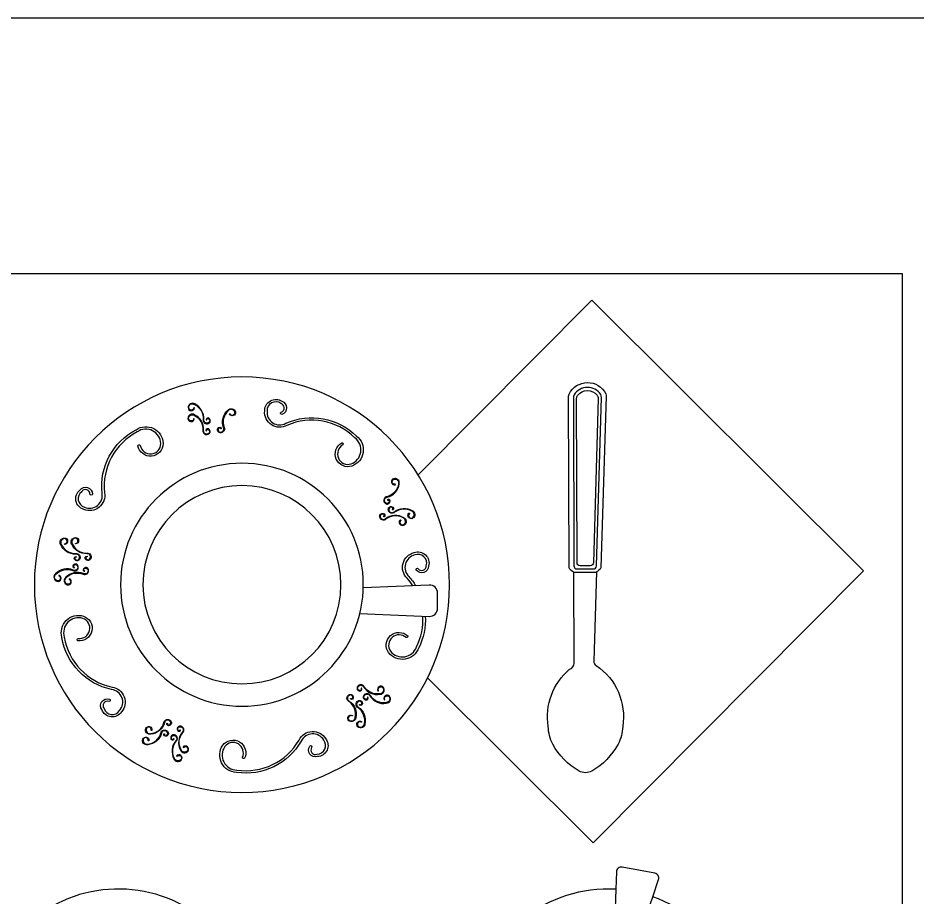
# Model space of a CAD drawing. Header units: millimetres. Extents: x 1999 to 2304, y 1614 to 1800.
# Drawn here: x 2215.8837 to 2216.1651, y 1625.0618 to 1625.3369 of the extents above; entities that cross this region are included whole.
import ezdxf

# ---------------------------------------------------------------- set-up
doc = ezdxf.new("R2010")
doc.units = ezdxf.units.MM
doc.header["$LTSCALE"] = 0.03
doc.layers.add('Layout', color=6, linetype='Continuous')

# ---------------------------------------------------------------- blocks, each defined once
blk = doc.blocks.new('Café')
at = {"layer": 'Layout', "color": 250}
for p, q in [((0, 0), (-3.306013240944594e-10, 0.2999999991743607)), ((-0.08220639229512017, 0.2068330585425429), (-0.07814461273983397, 0.1949381383915352)), ((-0.08968162191013107, 0.1926115478277097), (-0.09007486082327887, 0.2050218501331074)), ((-0.350966564713417, 0), (0, 0))]:
    blk.add_line(p, q, dxfattribs=at)
for points in [[(-0.07814461273983397, 0.1949381383915352), (-0.07631155147237223, 0.1895700195191239, -0.4580760608314227), (-0.07746008604408416, 0.187609973337203), (-0.0877383273700616, 0.1857220691567818, -0.4588556634208796), (-0.08950856119190576, 0.1871498823011279), (-0.08968162191013107, 0.1926115478277097, -0.8935972427192108), (-0.104019520980728, 0.2753662100813017), (-0.1022436478529016, 0.2823107916547087, -0.6710861851134016), (-0.09766080378994957, 0.2829488051834232), (-0.09420416565990308, 0.2770086613822969, -0.8641796437949254)], [(-0.2789909968419124, 0.2090344516459481), (-0.2835206250797455, 0.2056198825866886, -0.4580760608314227), (-0.2857409773114341, 0.2061004537731606), (-0.2907377185765654, 0.215278634621427, -0.4588556634208796), (-0.2899326263091098, 0.2174056523926993), (-0.2847968307773954, 0.2192720244324846, -0.8935972427192108), (-0.2106304899907627, 0.2586834868357073), (-0.203478300417828, 0.2591600609730449, -0.6710861851134016), (-0.201443978595762, 0.2550042150069203), (-0.2060112217377537, 0.249868658014293, -0.8641796437949254)], [(-0.2066130686157521, 0.1513153090213564, -0.9050331660209078), (-0.2121548027894278, 0.1479913872267389, -0.596243571333223), (-0.2083647917061171, 0.15530465408483, -0.3086248165771714), (-0.1888513294525183, 0.1459180341225874, 0.5958408914528598), (-0.1805412320231881, 0.1455059766549311, 0.6115136090079905), (-0.1831308327614352, 0.1511216160388358, 0.7168281961218632), (-0.1855466619404069, 0.1478209537958719, 0.988855708949305), (-0.1849328005669122, 0.1482518514580988, -0.7427467803439213), (-0.183266060605547, 0.1503745310405975, -0.6304347326884606), (-0.1811587604379383, 0.1459345306702744, -0.6020962981092473), (-0.1881866337398606, 0.1462667079504172, 0.3083770235826342), (-0.2084291070932522, 0.1560534078930687, 0.5930468563147251), (-0.2127749985588707, 0.1475696561246878, 0.905033166019811), (-0.2059347139675083, 0.1516352059638848, 0.664168722733176)], [(-0.1108727079763412, 0.1416920266506168, 0.2647831242498438), (-0.1041553629383998, 0.1237992123169533, -0.3378087209075457), (-0.1027739242631469, 0.1218643547140346), (-0.1028380071234096, 0.09338441934232833, 0.1912351155009582), (-0.1043276814266392, 0.09199384282555911), (-0.1044610593894504, 0.03831567785346124, 0.1142544183100626), (-0.1043084219368211, 0.0376564241273627, 0.6214467609505485), (-0.09282569120432527, 0.03761426351775299, 0.1284651797759323), (-0.09266995351845253, 0.03835637418706028), (-0.09439665189074731, 0.0919938428705791, 0.1794170292332225), (-0.09576989532752123, 0.09333574762604258), (-0.09657864474866074, 0.1212814751811493, -0.2810386180934515), (-0.09580346283701147, 0.1226384683318429, 0.2917671461698553), (-0.08753969050258092, 0.1416920267611204, 0.1057812828486854), (-0.08898334841478572, 0.1472673857529117, 0.1369718157706069), (-0.09721517779462374, 0.1556296479197954, 0.2665615870116036), (-0.1011972194055488, 0.1556296474127521, 0.1369718157705786), (-0.1094290498631381, 0.1472673865168872, 0.1057812828486854)], [(-0.2270815724573367, 0.1509515583593384, 0.9050331660209078), (-0.2258312671024214, 0.1519746388066778, 0.596243571333223), (-0.2278722238193041, 0.1517007799775456, 0.3086248165771714), (-0.2273123258705709, 0.1463163803405223, -0.5958408914528598), (-0.2279174881623476, 0.144326280678797, -0.6115136090079905), (-0.2290199992075941, 0.1454100516239123, -0.7168281961218632), (-0.2280392728152947, 0.1456996019442158, -0.988855708949305), (-0.2281925243546539, 0.1455915721344354, 0.7427467803439213), (-0.2288327924616169, 0.1453787480463689, 0.6304347326884606), (-0.2279661484490134, 0.14450778726723, 0.6020962981092473), (-0.2274505251243681, 0.1461894433405178, -0.3083770235826342), (-0.2280429647298661, 0.1517791743863199, -0.5930468563147251), (-0.2256796380097512, 0.1520849327562246, -0.905033166019811), (-0.227214154342164, 0.1508189765536372, -0.664168722733176)], [(-0.2250417100499362, 0.1482307403725827, 0.9050331660209078), (-0.2237914047764207, 0.1492538209031409, 0.596243571333223), (-0.2258323614933033, 0.1489799620740087, 0.3086248165771714), (-0.2252724635445702, 0.1435955624369853, -0.5958408914528598), (-0.2258776258363469, 0.1416054627752601, -0.6115136090079905), (-0.2269801368815934, 0.1426892337199206, -0.7168281961218632), (-0.225999410489294, 0.1429787840402241, -0.988855708949305), (-0.2261526619472534, 0.1428707541472249, 0.7427467803439213), (-0.2267929301356162, 0.1426579301428319, 0.6304347326884606), (-0.2259262861230127, 0.1417869693641478, 0.6020962981092473), (-0.2254106627983674, 0.1434686254365261, -0.3083770235826342), (-0.2260031024038653, 0.149058356482783, -0.5930468563147251), (-0.2236397756837505, 0.1493641148526876, -0.905033166019811), (-0.2251742920157085, 0.1480981586501002, -0.664168722733176)], [(-0.2360878342014985, 0.1461435020614772, -0.9050331660209078), (-0.2376336053885097, 0.1456738769152253, -0.596243571333223), (-0.2362704332103931, 0.1472173366678362, -0.3086248165771714), (-0.2321080525248362, 0.1437561479478973, 0.5958408914528598), (-0.2301177485510379, 0.1431516565467064, 0.6115136090079905), (-0.2304048025393968, 0.1446707643603986, 0.7168281961218632), (-0.2311910825724226, 0.1440169856737157, 0.988855708949305), (-0.2310160488273141, 0.1440842135802995, -0.7427467803439213), (-0.2304829577892633, 0.144497795872212, -0.6304347326884606), (-0.2302414878154195, 0.1432930815353757, -0.6020962981092473), (-0.2319256834630323, 0.1438003486005073, 0.3083770235826342), (-0.2362405689095795, 0.1474028256061501, 0.5930468563147251), (-0.2378096188640484, 0.145609256417174, 0.905033166019811), (-0.2359039008692889, 0.1461798935406478, 0.664168722733176)], [(-0.2351463308118582, 0.1428363175255072, -0.9050331660209078), (-0.2366921019993242, 0.1423666923788005, -0.596243571333223), (-0.23532893115771, 0.1439101508349268, -0.3086248165771714), (-0.2311665491356507, 0.140448963412382, 0.5958408914528598), (-0.2291762464988096, 0.1398444707137969, 0.6115136090079905), (-0.2294632991502112, 0.1413635798244286, 0.7168281961218632), (-0.2302495791832371, 0.1407098011377457, 0.988855708949305), (-0.2300745454376738, 0.1407770290438748, -0.7427467803439213), (-0.229541454399623, 0.141190611336242, -0.6304347326884606), (-0.229299984426234, 0.1399858969998604, -0.6020962981092473), (-0.2309841800729373, 0.1404931640645373, 0.3083770235826342), (-0.2352990655199392, 0.1440956410701801, 0.5930468563147251), (-0.2368681154744081, 0.142302071881204, 0.905033166019811), (-0.2349623974791939, 0.1428727090046777, 0.664168722733176)], [(-0.1693940112390919, 0.1403150339265267, -0.9050331660209078), (-0.1703183195090787, 0.1416400282546419, -0.596243571333223), (-0.1684291602741723, 0.1408205291222657, -0.3086248165771714), (-0.1704346992796673, 0.1357923036457578, 0.5958408914528598), (-0.1703945675649265, 0.1337126142125271, 0.6115136090079905), (-0.1690385132251322, 0.1344550492312919, 0.7168281961218632), (-0.1699032679298398, 0.135000817063883, 0.988855708949305), (-0.1697852423840231, 0.1348551247824616, -0.7427467803439213), (-0.169227167817553, 0.1344759293069728, -0.6304347326884606), (-0.1702983007712646, 0.1338740008131936, -0.6020962981092473), (-0.1703363072729189, 0.1356325186902723, 0.3083770235826342), (-0.1682435203888417, 0.1408494463007628, 0.5930468563147251), (-0.1704341682466293, 0.1417874571079665, 0.905033166019811), (-0.1693025605254661, 0.1401513484620409, 0.664168722733176)], [(-0.2580510389275332, 0.114145345763518, -0.9050331660209078), (-0.2566022908272316, 0.1078476948950993, -0.596243571333223), (-0.262386443665946, 0.1137121329666115, -0.3086248165771714), (-0.2474292455444811, 0.1293699146963263, 0.5958408914528598), (-0.2444693940883553, 0.1371459535093891, 0.6115136090079905), (-0.2506104165563556, 0.1364184254612155, 0.7168281961218632), (-0.2482178316968202, 0.1331008743068196, 0.988855708949305), (-0.2484379459992851, 0.1338178472146865, -0.7427467803439213), (-0.2499416826972265, 0.1360589535775034, -0.6304347326884606), (-0.2450678005861846, 0.1366910809883848, -0.6020962981092473), (-0.2475554524125982, 0.1301098243302476, 0.3083770235826342), (-0.2631184258102621, 0.1138823430760567, 0.5930468563147251), (-0.2563928522131391, 0.1071275309859629, 0.905033166019811), (-0.2581456561897539, 0.1148893533877526, 0.664168722733176)], [(-0.172248389289507, 0.1383976359738881, -0.9050331660209078), (-0.1731726988969058, 0.1397226290050639, -0.596243571333223), (-0.1712835383245874, 0.1389031311691724, -0.3086248165771714), (-0.1732890786670396, 0.1338749043966345, 0.5958408914528598), (-0.1732489469522989, 0.1317952149638586, 0.6115136090079905), (-0.1718928926129593, 0.1325376499821687, 0.7168281961218632), (-0.1727576473172121, 0.133083417814305, 0.988855708949305), (-0.172639621772305, 0.1329377255328836, -0.7427467803439213), (-0.1720815472049253, 0.1325585300573948, -0.6304347326884606), (-0.1731526801590917, 0.131956601564525, -0.6020962981092473), (-0.1731906853237888, 0.1337151207380884, 0.3083770235826342), (-0.171097899776214, 0.1389320470511848, 0.5930468563147251), (-0.1732885476344563, 0.1398700578583885, 0.905033166019811), (-0.1721569399128384, 0.1382339492129177, 0.664168722733176)], [(-0.1620381878346961, 0.1332353414077261, 0.9050331660209078), (-0.1606788158223935, 0.1323623796151878, 0.596243571333223), (-0.16156996214022, 0.1342188171397538, 0.3086248165771714), (-0.1665178114039918, 0.1320224516498456, -0.5958408914528598), (-0.168597514654266, 0.1319830202614867, -0.6115136090079905), (-0.1679074823591691, 0.133366475299681, -0.7168281961218632), (-0.1673290423868821, 0.1325232256440358, -0.988855708949305), (-0.1674791419823123, 0.1326355927822078, 0.7427467803439213), (-0.1678794024692252, 0.1331787575968519, 0.6304347326884606), (-0.1684399285181826, 0.1320853875176908, 0.6020962981092473), (-0.1666812421267423, 0.1321146612463053, -0.3083770235826342), (-0.1615481652620474, 0.1344054273372421, -0.5930468563147251), (-0.1605270634381668, 0.1322522545733591, -0.905033166019811), (-0.1622052518564487, 0.1333204644261059, -0.664168722733176)], [(-0.1639954875231524, 0.1304545379125557, 0.9050331660209078), (-0.1626361154299047, 0.1295815760363439, 0.596243571333223), (-0.1635272604917191, 0.1314380149415229, 0.3086248165771714), (-0.1684751110929028, 0.1292416481546752, -0.5958408914528598), (-0.170554814343177, 0.1292022167654068, -0.6115136090079905), (-0.1698647820476253, 0.1305856718045106, -0.7168281961218632), (-0.1692863419943933, 0.1297424220651919, -0.988855708949305), (-0.1694364416707685, 0.1298547892870374, 0.7427467803439213), (-0.1698367021581362, 0.1303979541016815, 0.6304347326884606), (-0.1703972282070936, 0.1293045840216109, 0.6020962981092473), (-0.1686385418156533, 0.1293338577511349, -0.3083770235826342), (-0.1635054648695586, 0.1316246237583982, -0.5930468563147251), (-0.1624843631266231, 0.1294714510781887, -0.905033166019811), (-0.1641625514635052, 0.1305396608468072, -0.664168722733176)], [(-0.2640302076124499, 0.09456623746609694, 0.9050331660209078), (-0.2646168493829464, 0.09607149679186477, 0.596243571333223), (-0.2649870841833035, 0.09404580471846202, 0.3086248165771714), (-0.2596931971334016, 0.0929144300025655, -0.5958408914528598), (-0.2579875052538227, 0.09172391165202498, -0.6115136090079905), (-0.2593589275033992, 0.09101026320331584, -0.7168281961218632), (-0.2593312454164334, 0.09203246474544358, -0.988855708949305), (-0.2592758600117122, 0.09185333183177136, 0.7427467803439213), (-0.2592713063258998, 0.09117863513893099, 0.6304347326884606), (-0.2581751659631664, 0.09173372073246355, 0.6020962981092473), (-0.2596151799798463, 0.0927437674176872, -0.3083770235826342), (-0.265114403141979, 0.09390764659474371, -0.5930468563147251), (-0.2646748883180408, 0.09624978866258971, -0.905033166019811), (-0.2639450840988502, 0.09439917409690679, -0.664168722733176)], [(-0.2608122032402207, 0.0956654834112669, 0.9050331660209078), (-0.2613988450912075, 0.09717074282025351, 0.596243571333223), (-0.2617690798920194, 0.09514505074776025, 0.3086248165771714), (-0.2564751940976748, 0.09401367465125077, -0.5958408914528598), (-0.2547695022185508, 0.09282315630071025, -0.6115136090079905), (-0.2561409232125698, 0.09210950923170458, -0.7168281961218632), (-0.2561132410437494, 0.09313171069061355, -0.988855708949305), (-0.256057855639483, 0.09295257777694133, 0.7427467803439213), (-0.2560533020346156, 0.09227788116731972, 0.6304347326884606), (-0.2549571615913919, 0.09283296667717877, 0.6020962981092473), (-0.2563971756071624, 0.09384301336285716, -0.3083770235826342), (-0.2618964001071618, 0.09500689124297423, -0.5930468563147251), (-0.2614568853641686, 0.09734903339449374, -0.905033166019811), (-0.2607270810635782, 0.09549841874513731, -0.664168722733176)], [(-0.09442273220838615, 0.03783370980590917, -0.5545880517843479), (-0.1027411487543759, 0.0379147451467361, -0.1379494758070678), (-0.1029610591726851, 0.03869664909689163), (-0.1028424842188542, 0.09139478136921753, -0.4127458298355127), (-0.1018452500770763, 0.09239252780344032), (-0.09671724992176678, 0.09240670070084889, -0.4065696519047748), (-0.09571490513462777, 0.09143563197494586), (-0.09418912185719819, 0.03871338480166742, -0.1553555127297298)], [(-0.1018448478780556, 0.09039754586592608), (-0.1019610593461948, 0.03900463371928709, 0.1655059067831325), (-0.101649647333943, 0.03808961476397599, 0.4816515130357101), (-0.09554636027905872, 0.03798586616949251, 0.1868150309714234), (-0.09520493882018854, 0.0390137351064368), (-0.0966894263838185, 0.09043286564610753, 0.4065899339253218), (-0.09769177340558599, 0.09140400356136524), (-0.1008476135725687, 0.09139528143032294, 0.4127425673421598)], [(-0.2622405616270953, 0.08451500120236233, -0.9050331660209078), (-0.262271590598175, 0.08289976442574698, -0.596243571333223), (-0.2633182650879462, 0.08467317235954397, -0.3086248165771714), (-0.258740233115077, 0.0875622657204076, 0.5958408914528598), (-0.2575502886970753, 0.0892683594142909, 0.6115136090079905), (-0.2590837514503619, 0.08946478539155578, 0.7168281961218632), (-0.2587049453622967, 0.08851495933276965, 0.988855708949305), (-0.2587147941571857, 0.08870220064272871, -0.7427467803439213), (-0.258943399857344, 0.08933700451780169, -0.6304347326884606), (-0.2577230293668435, 0.08919437946678954, -0.6020962981092473), (-0.258725914513434, 0.08774936831650848, 0.3083770235826342), (-0.263485446224422, 0.08475889503279177, 0.5930468563147251), (-0.2622645254250529, 0.08271239677424091, 0.905033166019811), (-0.2622183332050554, 0.08470117982051306, 0.664168722733176)], [(-0.2588043008013301, 0.08438844840748061, -0.9050331660209078), (-0.2588353311089122, 0.08277321033438056, -0.596243571333223), (-0.259882004181236, 0.08454661948098874, -0.3086248165771714), (-0.2553039722083668, 0.08743571284230711, 0.5958408914528598), (-0.2541140292078126, 0.08914180532292448, 0.6115136090079905), (-0.2556474919615539, 0.08933823130018936, 0.7168281961218632), (-0.2552686845360768, 0.08838840653788793, 0.988855708949305), (-0.2552785333309657, 0.088575647847847, -0.7427467803439213), (-0.2555071403685361, 0.08921045042598053, -0.6304347326884606), (-0.2542867698775808, 0.08906782537496838, -0.6020962981092473), (-0.2552896550241712, 0.08762281422514206, 0.3083770235826342), (-0.2600491867356141, 0.08463234094142535, 0.5930468563147251), (-0.2588282645178879, 0.08258584389568568, 0.905033166019811), (-0.2587820737167021, 0.08457462572914665, 0.664168722733176)], [(-0.1570332943260837, 0.07720651001000078, -0.9050331660209078), (-0.1560587784219933, 0.07849502533053965, -0.596243571333223), (-0.1562543845820983, 0.07644508869179845, -0.3086248165771714), (-0.1616562573299234, 0.07679866232410859, 0.5958408914528598), (-0.1636217574546208, 0.07611783611628198, 0.6115136090079905), (-0.1624966173226312, 0.0750575768120143, 0.7168281961218632), (-0.1622447841518806, 0.07604865954544948, 0.988855708949305), (-0.1623468743996455, 0.07589138853791155, -0.7427467803439213), (-0.1625350556510057, 0.07524345122101295, -0.6304347326884606), (-0.1634385234633555, 0.07607615203733076, -0.6020962981092473), (-0.1617778160721173, 0.07665571004099547, 0.3083770235826342), (-0.1561695176019384, 0.07627747114884187, 0.5930468563147251), (-0.1559543625876358, 0.07865076263487936, 0.905033166019811), (-0.1571607094506362, 0.07706895402043301, 0.664168722733176)], [(-0.1543276872357637, 0.07508434354167548, -0.9050331660209078), (-0.1533531713321281, 0.07637285886266909, -0.596243571333223), (-0.1535487774922331, 0.07432292222347314, -0.3086248165771714), (-0.1589506502396034, 0.07467649585578329, 0.5958408914528598), (-0.1609161517826578, 0.07399566843514549, 0.6115136090079905), (-0.159791010313711, 0.07293541042736251, 0.7168281961218632), (-0.1595391783994273, 0.07392649178018473, 0.988855708949305), (-0.1596412673907253, 0.07376922215325976, -0.7427467803439213), (-0.1598294499790427, 0.07312128353987646, -0.6304347326884606), (-0.1607329164544353, 0.07395398565267897, -0.6020962981092473), (-0.1590722089822521, 0.07453354357312492, 0.3083770235826342), (-0.1534639105120732, 0.07415530468051656, 0.5930468563147251), (-0.1532487569156729, 0.07652859495328812, 0.905033166019811), (-0.1544551023603162, 0.07494678755210771, 0.664168722733176)], [(-0.2385955098716295, 0.05373877921647363, -0.9050331660209078), (-0.2321584006554076, 0.05317053829321594, -0.596243571333223), (-0.2395232135509104, 0.04948169482304365, -0.3086248165771714), (-0.2497926207656747, 0.06854535429783937, 0.5958408914528598), (-0.2562734289508626, 0.07376326846588199, 0.6115136090079905), (-0.2574791889846892, 0.0676979919162477, 0.7168281961218632), (-0.2535846604837388, 0.06894829528209812, 0.988855708949305), (-0.2543345613357815, 0.0689605099300934, -0.7427467803439213), (-0.2569306607797444, 0.06822291120579393, -0.6304347326884606), (-0.2560257361587901, 0.07305358757639624, -0.6020962981092473), (-0.2505353161554922, 0.06865397013461916, 0.3083770235826342), (-0.2399112881157635, 0.04883813630340228, 0.5930468563147251), (-0.2314087635254509, 0.05314718487306891, 0.905033166019811), (-0.2393323419451008, 0.05387870380036475, 0.664168722733176)], [(-0.1587878019254276, 0.06590079506167967, 0.9050331660209078), (-0.1591979681134035, 0.06433819538824537, 0.596243571333223), (-0.1577077702977476, 0.06575939547838061, 0.3086248165771714), (-0.1613256086025103, 0.06978636551048112, -0.5958408914528598), (-0.1620057725785955, 0.07175209614615596, -0.6115136090079905), (-0.1604767979761164, 0.07152334750662703, -0.7168281961218632), (-0.1611000285479349, 0.07071264050091486, -0.988855708949305), (-0.1610395437128318, 0.07089011703465076, 0.7427467803439213), (-0.1606466512439511, 0.07143863435931053, 0.6304347326884606), (-0.1618597182782651, 0.07163385648118492, 0.6020962981092473), (-0.1612884141222821, 0.06997029208105232, -0.3083770235826342), (-0.157523558752473, 0.06579633215596914, -0.5930468563147251), (-0.1592558099323469, 0.06415983973920447, -0.905033166019811), (-0.1587584710596275, 0.06608598590355541, -0.664168722733176)], [(-0.1751333619813522, 0.05357543072204862, -0.9050331660209078), (-0.1726037565554179, 0.05952189061144963, -0.596243571333223), (-0.1713713107578769, 0.05137761956848408, -0.3086248165771714), (-0.1926753494021796, 0.04750182936550118, 0.5958408914528598), (-0.1996405614472678, 0.04295063803692756, 0.6115136090079905), (-0.1942447394408191, 0.0399296193054397, 0.7168281961218632), (-0.1942303738483133, 0.04401990001042577, 0.988855708949305), (-0.1944737232370244, 0.04331047657160525, -0.7427467803439213), (-0.1945744639360782, 0.04061350938900432, -0.6304347326884606), (-0.1988890727830039, 0.04296690349383425, -0.6020962981092473), (-0.1930081548093767, 0.04682904684432287, 0.3083770235826342), (-0.1708791712239872, 0.05080966915966201, 0.5930468563147251), (-0.1723498957894662, 0.06022761937219911, 0.905033166019811), (-0.1754941318004057, 0.05291790127148488, 0.664168722733176)], [(-0.2218733636700563, 0.04540216305849754, 0.9050331660209078), (-0.2234862329978569, 0.0453093846676893, 0.596243571333223), (-0.2216740928975014, 0.04433129787139478, 0.3086248165771714), (-0.2189621904904016, 0.04901646784901459, -0.5958408914528598), (-0.2173028527695351, 0.05027078653120043, -0.6115136090079905), (-0.2170479249539312, 0.04874595884984956, -0.7168281961218632), (-0.2180115429159741, 0.04908816373153968, -0.988855708949305), (-0.2178240620205543, 0.04908548278308444, 0.7427467803439213), (-0.2171809809183287, 0.04888132012820279, 0.6304347326884606), (-0.2173701722099395, 0.05009534327155052, 0.6020962981092473), (-0.2187757721471826, 0.04903793126823075, -0.3083770235826342), (-0.221582040357589, 0.04416751625967663, -0.5930468563147251), (-0.2236737323842135, 0.04530928083522667, -0.905033166019811), (-0.221688172143331, 0.04543149437313332, -0.664168722733176)], [(-0.2105277897344422, 0.04382699619145569, -0.9050331660209078), (-0.2090011958725881, 0.04329834976215352, -0.596243571333223), (-0.211011248054092, 0.04285091663405183, -0.3086248165771714), (-0.2123442488787077, 0.04809766375319668, 0.5958408914528598), (-0.2135991276049936, 0.04975657848171977, 0.6115136090079905), (-0.2142598052537323, 0.04835886889304675, 0.7168281961218632), (-0.2132394098557597, 0.04842562315707255, 0.988855708949305), (-0.213420530023086, 0.0484741171458154, -0.7427467803439213), (-0.2140949073391312, 0.04845286506770208, -0.6304347326884606), (-0.2135821483739164, 0.04956943083516308, -0.6020962981092473), (-0.2125177698876541, 0.04816909782630319, 0.3083770235826342), (-0.2111444367474178, 0.04271840668297955, 0.5930468563147251), (-0.2088208160048453, 0.04324717045801663, 0.905033166019811), (-0.2106979858222076, 0.04390566892880088, 0.664168722733176)], [(-0.2218223365512131, 0.04200197460022537, 0.9050331660209078), (-0.2234352058790137, 0.04190919620941713, 0.596243571333223), (-0.2216230671156154, 0.04093110811618317, 0.3086248165771714), (-0.2189111633711036, 0.04561627939119717, -0.5958408914528598), (-0.2172518256506919, 0.04687059807292826, -0.6115136090079905), (-0.2169968991725, 0.04534576909463794, -0.7168281961218632), (-0.2179605157971309, 0.04568797527326751, -0.988855708949305), (-0.2177730349017111, 0.04568529432526702, 0.7427467803439213), (-0.2171299537185405, 0.04548113158671185, 0.6304347326884606), (-0.2173191450910963, 0.04669515481327835, 0.6020962981092473), (-0.2187247463652966, 0.04563774151301914, -0.3083770235826342), (-0.2215310131578008, 0.04076732771773095, -0.5930468563147251), (-0.2236227052653703, 0.04190909237740925, -0.905033166019811), (-0.2216371450244878, 0.0420313059153159, -0.664168722733176)]]:
    blk.add_lwpolyline(points, format="xyb", close=True, dxfattribs=at)
for points in [[(-0.148650395079585, 0.1264722338814863), (-0.09683237904664566, 0.1780488625513499), (-0.01217789480961073, 0.0929981817253065), (-0.0972285761213243, 0.008343697989403154)], [(-0.0972285761213243, 0.008343697989403154), (-0.1515858638972531, 0.06295538881704488)]]:
    blk.add_lwpolyline(points, dxfattribs=at)
for points in [[(-0.149353885293749, 0.1071736970548045, 0.1287502433802373), (-0.1514221140573682, 0.117072350379658, 0.5930468563147251), (-0.1608335962132514, 0.1185839154563837, 0.905033166019811), (-0.154853262396955, 0.1133347423874511, 0.664168722733176), (-0.1553671269043662, 0.1138810420875416, -0.9050331660209078)], [(-0.1553671269043662, 0.1138810420875416, -0.9050331660209078), (-0.1602408541357363, 0.1181243970822834, -0.596243571333223), (-0.1521143467011825, 0.1167798054520972, -0.1302765872108), (-0.1501065040488356, 0.1071427342135394, 0.5958408914528598)], [(-0.1698331911206878, 0.1063311815669294), (-0.1481286210701001, 0.1072241039869368, -0.4263082765189828), (-0.1455258582986971, 0.1047262169690839), (-0.1455258582777788, 0.09994107111970152, -0.4268659689351109), (-0.1481333355982315, 0.09744338188511392), (-0.1687651808133523, 0.09833118183269107)], [(-0.1532098397970003, 0.09766182661633138, -0.03849940794752083), (-0.1550115597988224, 0.0953207756260781, 0.5958408914528598), (-0.1528354897905047, 0.0872900701447179, 0.6115136090079905), (-0.1482949286382791, 0.09148825417378248, 0.7168281961218632), (-0.1521805784113894, 0.0927658834993963, 0.988855708949305), (-0.1515810751611752, 0.09231522163736372, -0.7427467803439213), (-0.1490472369450799, 0.09138600289497845, -0.6304347326884606), (-0.1526187364156613, 0.08800980416526727, -0.6020962981092473), (-0.1544745491828508, 0.09479635755178606, 0.04443474328424146), (-0.1523440224832484, 0.09762457019087378, 0.5930468563147251)], [(-0.1028380071234096, 0.09338441934232833, -0.001352253656866155), (-0.1028240832915799, 0.09338982613371627), (-0.0959510421230334, 0.09340882145124851, -0.01768897622051699), (-0.09576989532752123, 0.09333574762604258)]]:
    blk.add_lwpolyline(points, format="xyb", dxfattribs=at)
for radius in [0.065, 0.038, 0.031]:
    blk.add_circle((-0.2067520214950491, 0.09733118106942129), radius, dxfattribs=at)

msp = doc.modelspace()

# ---------------------------------------------------------------- linework, layer by layer
at = {"layer": 'Layout', "color": 4}
msp.add_line((2215.682259431534, 1625.336885389602), (2216.672259431534, 1625.336885389602), dxfattribs=at)

# ---------------------------------------------------------------- block references
at = {"layer": 'Layout', "xscale": -1, "rotation": 180}
msp.add_blockref('Café', (2216.16053544878, 1625.256885389188), dxfattribs=at)

doc.saveas('drawing.dxf')
